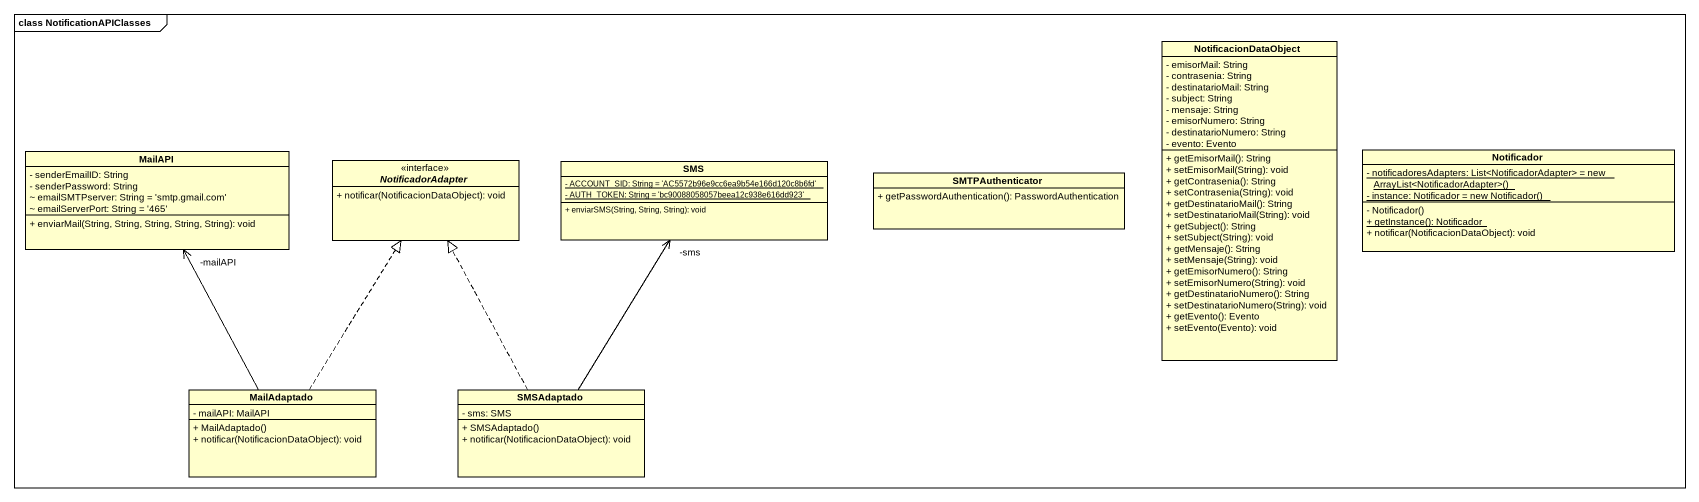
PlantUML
@startuml
mainframe class NotificationAPIClasses
hide circle
hide empty members
skinparam classAttributeIconSize 0
class NotificacionDataObject {
  - emisorMail: String
  - contrasenia: String
  - destinatarioMail: String
  - subject: String
  - mensaje: String
  - emisorNumero: String
  - destinatarioNumero: String
  - evento: Evento
  + getEmisorMail(): String
  + setEmisorMail(String): void
  + getContrasenia(): String
  + setContrasenia(String): void
  + getDestinatarioMail(): String
  + setDestinatarioMail(String): void
  + getSubject(): String
  + setSubject(String): void
  + getMensaje(): String
  + setMensaje(String): void
  + getEmisorNumero(): String
  + setEmisorNumero(String): void
  + getDestinatarioNumero(): String
  + setDestinatarioNumero(String): void
  + getEvento(): Evento
  + setEvento(Evento): void
}
class MailAPI {
  - senderEmailID: String
  - senderPassword: String
  ~ emailSMTPserver: String = 'smtp.gmail.com'
  ~ emailServerPort: String = '465'
  + enviarMail(String, String, String, String, String): void
}
interface NotificadorAdapter <<interface>> {
  + notificar(NotificacionDataObject): void
}
class SMS {
  {static} - ACCOUNT_SID: String = 'AC5572b96e9cc6ea9b54e166d120c8b6fd'
  {static} - AUTH_TOKEN: String = 'bc90088058057beea12c938e616dd923'
  + enviarSMS(String, String, String): void
}
class Notificador {
  {static} {field} - notificadoresAdapters: List<NotificadorAdapter> = new ArrayList<NotificadorAdapter>()
  {static} {field} - instance: Notificador = new Notificador()
  - Notificador()
  {static} + getInstance(): Notificador
  + notificar(NotificacionDataObject): void
}
class SMTPAuthenticator {
  + getPasswordAuthentication(): PasswordAuthentication
}
class MailAdaptado {
  - mailAPI: MailAPI
  + MailAdaptado()
  + notificar(NotificacionDataObject): void
}
class SMSAdaptado {
  - sms: SMS
  + SMSAdaptado()
  + notificar(NotificacionDataObject): void
}
MailAdaptado -up-> "-mailAPI" MailAPI
MailAdaptado .up.|> NotificadorAdapter
SMSAdaptado .up.|> NotificadorAdapter
SMSAdaptado -up-> "-sms" SMS
@enduml
